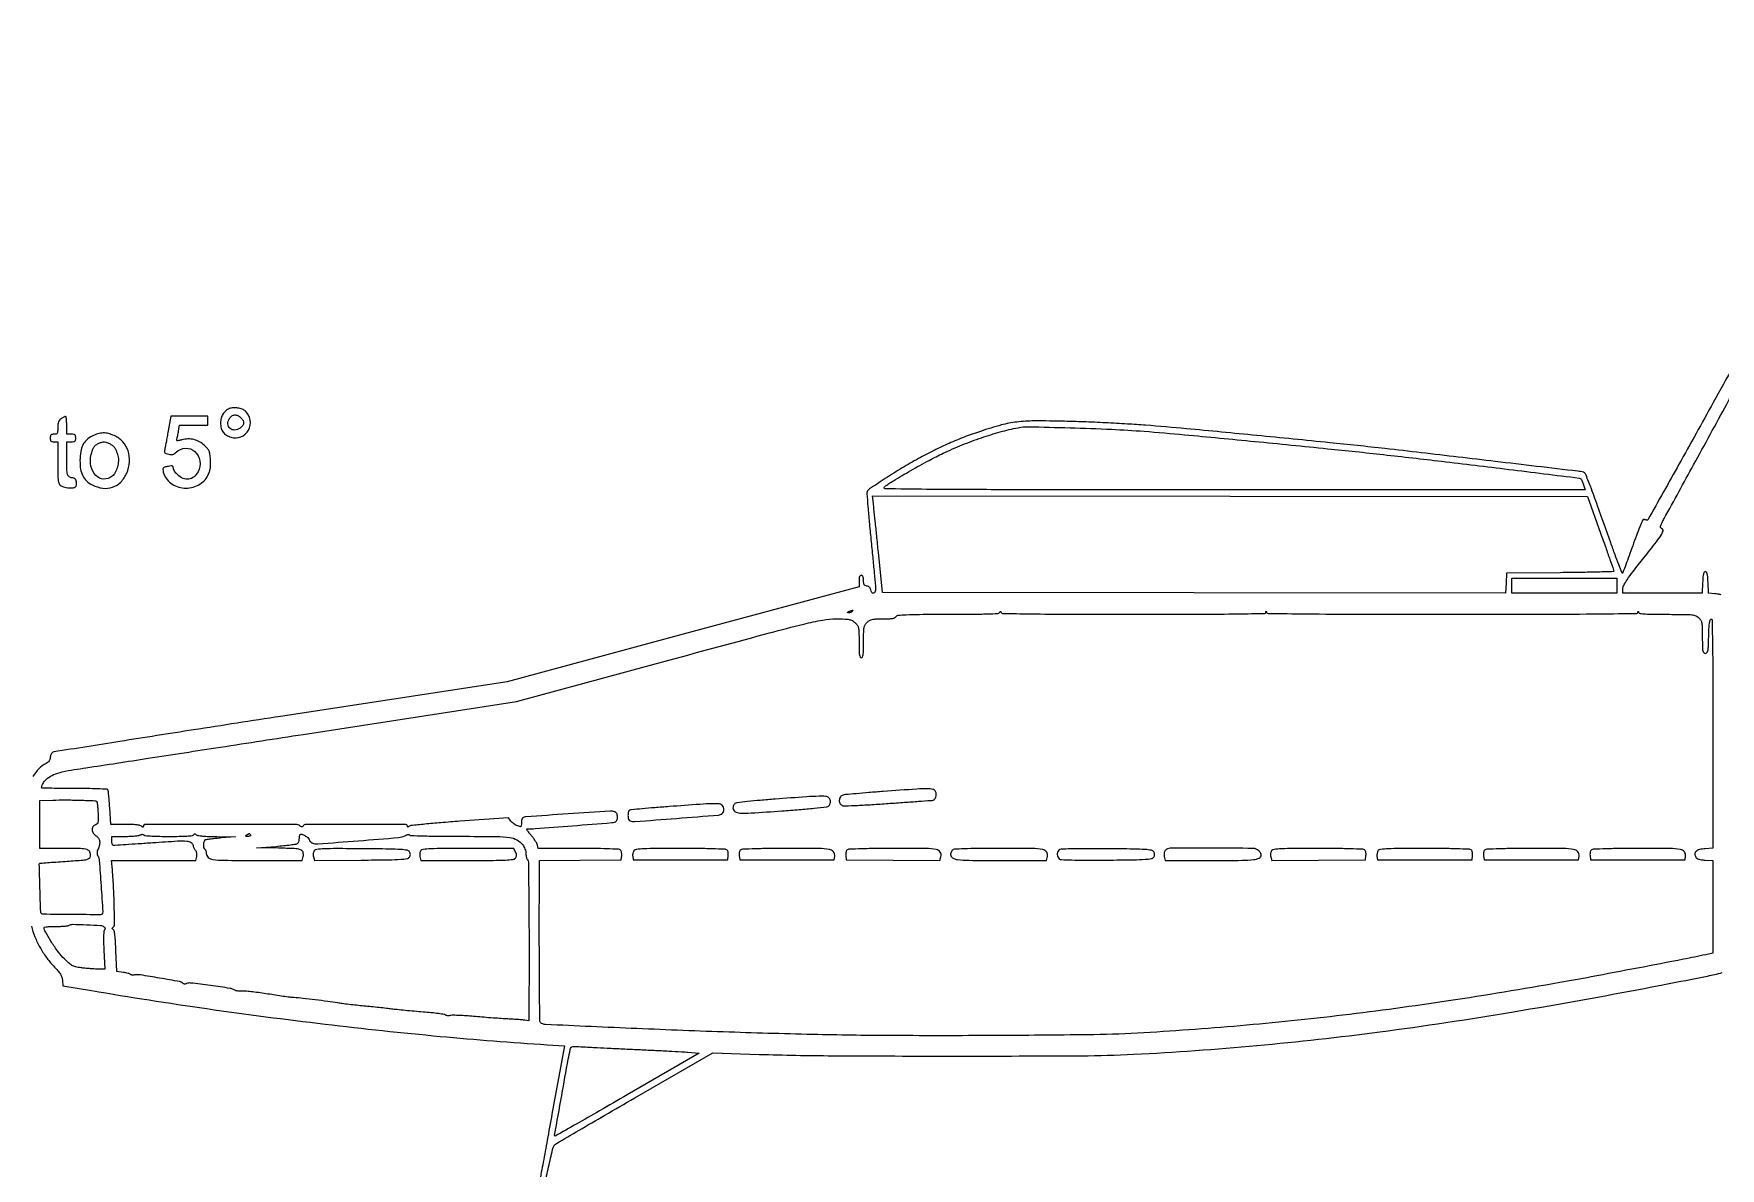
# Model space of a CAD drawing. Extents: x 56 to 1133, y 13 to 780.
# Drawn here: x 761.9 to 857, y 715.7 to 779.7 of the extents above; entities that cross this region are included whole.
import ezdxf

# ---------------------------------------------------------------- set-up
doc = ezdxf.new("R2010")
doc.units = 0
doc.header["$MEASUREMENT"] = 0

msp = doc.modelspace()

# ---------------------------------------------------------------- linework, layer by layer
for points in [[(1017.40694, 575.895877, -0.000001), (1070.584681, 576.252606, -0.000002), (1122.697079, 576.601864, -0.000762)], [(932.02633, 688.971428, 0.000018), (895.932329, 687.35495, 0.000001), (855.016472, 685.520999, 0.00389), (854.071752, 685.471285), (853.218205, 685.419706), (852.802752, 685.742593, 0.029501), (851.233334, 686.820198, 0.02615), (849.484859, 687.753762, 0.025463), (847.599187, 688.522758, 0.024437), (845.6193, 689.108069), (844.8579, 689.293248), (845.3232, 689.347002, -0.018391), (845.701455, 689.376656, -0.000011), (856.735476, 689.834143, -0.000142), (869.020101, 690.33973, -0.000086), (883.5201, 690.92987, 0.000031), (915.734638, 692.237406, 0.000116)], [(949.508039, 401.901185, -0.000001), (949.529232, 360.757398, -0.000095)], [(949.909968, 360.762414, -0.000001), (949.931161, 401.901185, -0.259795)], [(889.898022, 617.295255, 0.000005), (879.160027, 616.495422, 0.000006), (866.429746, 615.546889, 0.000005), (852.9372, 614.541247), (819.3087, 612.034449), (819.192828, 613.373002, -0.00437), (819.152603, 613.89027, -0.006866), (819.128034, 614.335397, -0.002433), (819.114091, 614.716819, -0.207157), (819.134968, 614.769568, -0.1794), (819.22083, 614.808985, -0.000001), (854.266873, 617.454773, -0.000007), (888.817591, 620.062598, -0.014541)], [(529.032925, 286.436984, -0.000002), (529.83462, 265.012438, -0.000004), (530.769888, 240.009811, -0.000003), (531.839084, 211.4154, 0.000001), (532.991169, 180.601107, 0.000001), (534.178651, 148.843697, 0.000001), (535.23949, 120.47627, 0.000003), (535.941746, 101.701946, 0.000115)], [(1130.14234, 577.288816, 0.000001), (1112.945079, 577.188951, 0.000111)], [(709.138363, 517.551959, 0.000072), (709.121796, 442.82444, 0.000019), (709.1172, 324.090018, -0.000009), (709.114218, 161.564965, -0.000147)], [(787.283956, 612.066652, -0.000003), (818.495633, 611.712747, -0.128867)], [(709.450724, 554.916273, 0.000002), (709.414274, 575.305401, 0.198447)], [(528.70788, 577.073614, 0.000003), (528.686579, 549.005158, 0.000159)], [(1130.319428, 549.297508, 0.000003), (1130.298148, 577.178284, 0.310328)], [(811.457516, 690.797751, -0.000023), (776.24206, 692.24018, -0.000005), (738.24719, 693.798592, -0.000834)], [(819.461704, 611.746638, -0.000005), (854.727234, 611.36384, -0.000007), (889.942947, 610.980699, -0.136758)], [(999.895262, 130.411957, -0.000016), (999.889323, 214.686923, -0.00001), (999.8874, 314.7966)], [(873.880478, 611.43081, -0.000126), (856.72339, 611.607522, -0.000113), (843.885248, 611.74588, -0.000188), (833.070889, 611.868944, -0.000002), (823.249833, 611.984443, -0.195857), (823.209278, 612.001522, -0.641151), (823.216169, 612.020117, -0.000002), (832.976516, 612.760134, -0.000205), (843.732125, 613.571132, -0.000123), (856.516777, 614.526706, 0.000032), (869.917437, 615.525876, 0.000038), (882.603858, 616.473561, 0.000033)], [(949.534419, 437.103757, -0.000003), (949.50785, 417.314747, -0.198562)], [(949.93135, 417.399347, -0.000003), (949.904781, 437.177782, -0.000198)], [(883.1394, 686.445843, 0.000014), (915.304651, 687.878093, 0.000063)], [(857.022983, 690.184946, 0.000007), (844.000706, 689.65054, 0.00449)], [(761.777637, 729.353912, 0.035215), (761.972507, 728.758908, 0.029675), (762.258657, 728.160797, 0.029571), (762.614925, 727.598421, 0.034206), (763.019603, 727.110295, -0.012443), (763.262817, 726.841621, -0.037221), (763.410014, 726.642431, -0.053786), (763.493857, 726.470852, -0.065923), (763.531965, 726.29669), (763.5573, 725.9949), (765.1647, 725.722114, 0.006429), (771.667506, 724.704389, 0.006044), (778.329695, 723.831356, 0.006184), (784.831296, 723.140603, 0.007859), (790.84797, 722.671787), (791.82804, 722.6109), (791.125852, 718.7616, -0.000075), (790.85637, 717.285585, -0.000124), (790.629002, 716.043032, -0.000001), (790.422038, 714.913582, -0.362074)], [(864.834375, 773.790117, 0.00004), (863.088241, 770.643757, 0.000681)], [(889.662207, 620.365286, 0.000005), (879.343089, 619.600119, 0.000095)], [(857.035127, 748.036961, 0.006945), (856.845123, 748.070656, 0.011596), (856.68429, 748.093064), (856.32828, 748.134274), (856.30359, 748.739387, 0.00888), (856.285648, 749.045534, 0.042317), (856.257597, 749.218383, 0.091671), (856.214982, 749.311724, 0.24463), (856.152, 749.3445, 0.246274), (856.088913, 749.31142, 0.090842), (856.046315, 749.216982, 0.04183), (856.018267, 749.041999, 0.008706), (856.000244, 748.73115), (855.975387, 748.1178), (853.737194, 748.1178), (851.499, 748.1178), (851.499, 748.373503, -0.126329), (851.548667, 748.566944, -0.023331), (851.742362, 748.88336, -0.015324), (852.081724, 749.352139, -0.00346), (852.688049, 750.126688, 0.002131), (853.389653, 751.018061, 0.021737), (853.662583, 751.401093, 0.061763), (853.76656, 751.615103, 0.328152), (853.729751, 751.731914, -0.050062), (853.650532, 751.80301, -0.178349), (853.625265, 751.865121, -0.109067), (853.64057, 751.947401, -0.013393), (853.716967, 752.114879, -0.011548), (853.828941, 752.331097, -0.000029), (855.490824, 755.365957, -0.000184), (857.366018, 758.786902, -0.000115), (859.566668, 762.7959)], [(906.26751, 692.192572, -0.000018), (888.8076, 691.4821, 0.000035), (871.633284, 690.782654, 0.000057)], [(858.876513, 763.0074, -0.000695), (856.598568, 758.872914, -0.001156), (854.665912, 755.395647, -0.000056), (852.917207, 752.267227, -0.332958), (852.860547, 752.24205, -0.000334), (852.818541, 752.251679, -0.000199), (852.768528, 752.2632, -0.000199), (852.718686, 752.274723, -0.000343), (852.677251, 752.28435, 0.362085), (852.629035, 752.26011, 0.003215), (852.457142, 751.857746, 0.008971), (852.26555, 751.377178, 0.005444), (852.055381, 750.802381, -0.001516), (851.848728, 750.223129, -0.002403), (851.667826, 749.728351, -0.000537), (851.506625, 749.295368, -0.10739), (851.481874, 749.256874, -0.540956), (851.456654, 749.262153, -0.000965), (851.270541, 749.740902, -0.004654), (851.061825, 750.296193, -0.002733), (850.821964, 750.964151, 0.001072), (850.080639, 753.050331, 0.006144), (849.67163, 754.150737, 0.004357), (849.389496, 754.863583, 0.255795), (849.284862, 754.948955, 0.016306), (848.956109, 754.998945, 0.000041), (844.310223, 755.550725, 0.00025), (840.135697, 756.04406, 0.001731), (838.0899, 756.277613, 0.002267), (834.975356, 756.607968, 0.001006), (830.862806, 757.016978, 0.00091), (826.892256, 757.396507, 0.004222), (824.5962, 757.592217, 0.004361), (823.569786, 757.661983, 0.002493), (822.329449, 757.729223, 0.00249), (821.081041, 757.78443, 0.004133), (820.0278, 757.817035, 0.006144), (818.306551, 757.834928, 0.029276), (817.324954, 757.775539, 0.036873), (816.463574, 757.607488, 0.013666), (815.280256, 757.249573, 0.010987), (814.373831, 756.925849, 0.012267), (813.515561, 756.573524, 0.012113), (812.666105, 756.175392, 0.010196), (811.786051, 755.713974, 0.009911), (810.870612, 755.186036, 0.00817), (809.915172, 754.587989, 0.003267), (809.027306, 754.003558, 0.155154), (808.894848, 753.837822, 0.110947), (808.88089, 753.74252, 0.000948), (808.938617, 752.998838, 0.003276), (809.01232, 752.143112, 0.002099), (809.108584, 751.150397, -0.000849), (809.208136, 750.149808, -0.001243), (809.292059, 749.268903, -0.000588), (809.36076, 748.518681, -0.022656), (809.368309, 748.35045, -0.09644), (809.336696, 748.188481, -0.263316), (809.248477, 748.118471, -0.298571), (809.153263, 748.161497, -0.106654), (809.099134, 748.30815, 0.071286), (809.07505, 748.390843, 0.090158), (809.0298, 748.4562, 0.090158), (808.964443, 748.50145, 0.071286), (808.88175, 748.525534, -0.069831), (808.785229, 748.553343, -0.153802), (808.728392, 748.603714, -0.1093), (808.699403, 748.690412, -0.026243), (808.6914, 748.842784, 0.026427), (808.684399, 748.975154, 0.076782), (808.661002, 749.063481, 0.129186), (808.620925, 749.114155, 0.162582), (808.5645, 749.133, 0.171577), (808.507054, 749.112689, 0.12941), (808.467108, 749.058327, 0.072048), (808.444248, 748.961775, 0.022162), (808.4376, 748.811865), (808.4376, 748.49073), (798.51825, 745.812509), (788.5989, 743.134289), (775.8243, 741.175655, 0.0005), (770.918689, 740.418488, 0.000823), (766.771175, 739.767086, 0.000054), (763.041642, 739.174625, 0.132137), (762.94395, 739.130951, 0.08953), (762.903393, 739.083677, 0.043831), (762.869264, 739.011718, 0.0416), (762.846017, 738.928405, 0.047275), (762.8382, 738.845914, -0.079738), (762.823125, 738.751985, -0.077439), (762.779367, 738.666446, -0.068935), (762.70649, 738.590544, -0.046432), (762.60555, 738.525091, 0.077151), (762.199964, 738.225329, 0.061133), (761.866111, 737.793568, 0.06071)], [(934.913496, 693.361716, -0.000014), (921.791289, 692.825595, -0.000025)], [(879.902699, 747.747837, 0.000108), (866.179858, 747.848128, 0.001646)], [(763.888676, 688.016028, 0.000012), (773.282863, 687.612654, 0.000028), (784.266682, 687.141919, 0.000019), (796.8051, 686.605755, -0.000025), (809.165938, 686.077046, -0.000041)], [(867.494661, 577.364799, 0.000005), (856.344487, 577.379916, 0.00021)], [(870.284006, 682.64441), (856.033315, 682.743876), (854.868056, 683.912469), (853.702797, 685.081062), (854.060248, 685.124389, -0.018793), (854.350852, 685.148576, -0.000011), (862.749698, 685.530438, -0.000146)], [(760.720166, 736.011957, -0.000056), (760.533939, 737.463616, -0.000925)], [(857.632878, 726.991511, -0.000565), (867.711494, 729.094197, -0.001193)], [(790.741401, 714.896521, -0.001237), (790.966127, 715.90294, -0.002119), (791.191295, 716.880439, -0.149488), (791.274472, 717.023243, -0.054054), (791.374179, 717.097262, -0.000192), (792.649812, 717.845037, -0.001029), (794.097187, 718.688744, -0.000646), (795.793265, 719.669825), (800.19583, 722.208865), (802.815065, 722.126078, 0.006471), (806.949746, 722.048936, 0.001472), (813.95701, 722.029531, 0.001164), (820.982716, 722.047121, 0.011653), (823.9194, 722.129772, 0.009897), (830.868129, 722.625603, 0.00984), (837.805167, 723.396748, 0.009033), (845.227271, 724.506759, 0.00609), (853.6563, 726.029259, 0.000473), (855.874569, 726.460071, 0.006484), (856.677841, 726.627704, 0.01408), (857.108886, 726.736328, 0.128292)], [(841.041806, 710.443439, 0.00004), (841.025167, 707.392518, 0.000837)]]:
    msp.add_lwpolyline(points, format="xyb")
for points in [[(763.45155, 757.958944, 0.064144), (763.358568, 757.874519, 0.086166), (763.300802, 757.77673, 0.066436), (763.270376, 757.646192, 0.024082), (763.2612, 757.455781, -0.01342), (763.255313, 757.236472, -0.11682), (763.227973, 757.143588, -0.20838), (763.16838, 757.09912, -0.05761), (763.0497, 757.0854, 0.045527), (762.942384, 757.075608, 0.152009), (762.8805, 757.0431, 0.152009), (762.847992, 756.981216, 0.045527), (762.8382, 756.8739, 0.045527), (762.847992, 756.766584, 0.152009), (762.8805, 756.7047, 0.152009), (762.942384, 756.672192, 0.045527), (763.0497, 756.6624), (763.2612, 756.6624), (763.2612, 755.488359, 0.006944), (763.273148, 754.628023, 0.088535), (763.338436, 754.313044, 0.205982), (763.497062, 754.155011, 0.064776), (763.828932, 754.071023, 0.038485), (764.096777, 754.059882, 0.143602), (764.255144, 754.112472, 0.211932), (764.324938, 754.227017, 0.094142), (764.314435, 754.407375, 0.048099), (764.277419, 754.511345, 0.100328), (764.226427, 754.5801, 0.112575), (764.156979, 754.618807, 0.071185), (764.06478, 754.632, -0.167052), (763.908893, 754.685578, -0.165638), (763.81822, 754.823851, -0.056621), (763.777408, 755.115587, -0.006468), (763.7688, 755.781019), (763.7688, 756.6624), (764.0226, 756.6624, 0.030103), (764.15911, 756.670626, 0.144586), (764.22987, 756.701175, 0.173074), (764.265692, 756.761853, 0.047675), (764.2764, 756.8739, 0.047675), (764.265692, 756.985947, 0.173074), (764.22987, 757.046625, 0.144586), (764.15911, 757.077174, 0.030103), (764.0226, 757.0854), (763.7688, 757.0854), (763.7688, 757.593, 0.011741), (763.764237, 757.787308, 0.019623), (763.750162, 757.950189, 0.014535), (763.730453, 758.076733, 0.381275), (763.70535, 758.096163, 0.092487), (763.669891, 758.086947, 0.014231), (763.604623, 758.054024, 0.015476), (763.52908, 758.010107, 0.012887)], [(769.48653, 757.27575, -0.000491), (769.426967, 756.943782, -0.000572), (769.369696, 756.628443, -0.000506), (769.320667, 756.361763, -0.003455), (769.295449, 756.230452, 0.0418), (769.281504, 756.107678, 0.17862), (769.304589, 756.038931, 0.148687), (769.369983, 755.994374, 0.026381), (769.515228, 755.957264, 0.038247), (769.650202, 755.940861, 0.075406), (769.757375, 755.952269, 0.081317), (769.851054, 755.993974, 0.051112), (769.944211, 756.069811, -0.187481), (770.463026, 756.298233, -0.196412), (770.987397, 756.110495, -0.174195), (771.271967, 755.582303, -0.157917), (771.170424, 754.968707, -0.099951), (770.943782, 754.686418, -0.136996), (770.648188, 754.553431, -0.136408), (770.325491, 754.592562, -0.098715), (770.022692, 754.794692, -0.026493), (769.928043, 754.89994, -0.028963), (769.848042, 755.011637, -0.030162), (769.791558, 755.11422, -0.111209), (769.7754, 755.185967, 0.099586), (769.761501, 755.255059, 0.215729), (769.722664, 755.291153, 0.11144), (769.647857, 755.298803, 0.019336), (769.506619, 755.276194, 0.014772), (769.288555, 755.225839, 0.148235), (769.20981, 755.177473, 0.21156), (769.185616, 755.101602, 0.03442), (769.213502, 754.945786, 0.175342), (769.628577, 754.329944, 0.140976), (770.383677, 754.053905, 0.136762), (771.18757, 754.218091, 0.163086), (771.725942, 754.768696, 0.027588), (771.815878, 754.984003, 0.044522), (771.865289, 755.176286, 0.04034), (771.882615, 755.387338, 0.018372), (771.872792, 755.664171, 0.016606), (771.84109, 755.963792, 0.066979), (771.791726, 756.140517, 0.078142), (771.701345, 756.284004, 0.027733), (771.531387, 756.458047, 0.059608), (771.250012, 756.660091, 0.065545), (770.937583, 756.782266, 0.065666), (770.604683, 756.819276, 0.060175), (770.263109, 756.770922, -0.009006), (770.078394, 756.725166, -0.100887), (770.003111, 756.72338, -0.331581), (769.974431, 756.753977, -0.099494), (769.980236, 756.821629, 0.014776), (769.99928, 756.894869, 0.004038), (770.024962, 757.011486, 0.00408), (770.051947, 757.144251, 0.00424), (770.076405, 757.27575), (770.13263, 757.593), (770.926915, 757.593), (771.7212, 757.593), (771.7212, 757.8468), (771.7212, 758.1006), (770.677447, 758.1006), (769.633693, 758.1006)], [(772.9479, 758.532162, 0.071614), (772.732378, 758.399653, 0.079672), (772.571942, 758.215824, 0.077341), (772.473736, 757.986218, 0.06253), (772.4403, 757.7199, 0.062572), (772.476216, 757.434025, 0.097021), (772.582573, 757.210089, 0.095387), (772.767127, 757.040297, 0.058764), (773.035475, 756.915218, 0.180669), (773.59119, 756.936739, 0.16996), (774.014, 757.317325, 0.165147), (774.114207, 757.887856, 0.172109), (773.843508, 758.390086, 0.096379), (773.666945, 758.496741, 0.048516), (773.414032, 758.562475, 0.048449), (773.152185, 758.578337, 0.093256)], [(773.5824, 758.016, -0.058952), (773.707694, 757.857079, -0.157448), (773.741242, 757.718511, -0.153463), (773.687676, 757.584145, -0.055151), (773.539094, 757.438124, -0.15014), (773.242859, 757.323748, -0.201379), (772.973222, 757.415213, -0.20594), (772.853569, 757.66929, -0.154707), (772.93785, 757.970234, -0.08896), (773.076624, 758.116978, -0.142188), (773.237352, 758.176263, -0.13627), (773.409881, 758.141292, -0.078798)], [(765.203776, 756.97965, 0.070193), (764.888772, 756.760792, 0.08941), (764.676422, 756.478589, 0.076767), (764.555528, 756.105683, 0.038645), (764.514406, 755.611493, 0.03977), (764.551043, 755.115481, 0.077572), (764.671018, 754.738427, 0.089846), (764.885244, 754.451959, 0.070724), (765.203776, 754.23015, 0.08314), (765.801283, 754.04456, 0.116974), (766.354577, 754.09875, 0.11965), (766.815807, 754.393531, 0.08966), (767.149933, 754.897887, 0.083475), (767.305182, 755.53313, 0.099364), (767.228416, 756.14431, 0.104461), (766.927878, 756.655847, 0.101639), (766.443521, 757.00815, 0.042745), (766.115199, 757.124599, 0.069708), (765.822149, 757.158807, 0.069334), (765.529871, 757.11121, 0.041819)], [(824.5116, 757.254037, -0.004266), (826.792915, 757.059607, -0.000913), (830.74891, 756.681136, -0.001012), (834.858087, 756.272038, -0.00221), (838.0053, 755.938214, -0.001914), (841.278559, 755.563692, -0.001237), (845.065298, 755.10622, -0.000067), (849.044965, 754.614905, -0.183814), (849.138912, 754.565212, -0.067992), (849.164636, 754.526366, -0.010469), (849.203149, 754.441991, -0.011523), (849.244456, 754.339825, -0.00978), (849.283453, 754.23015), (849.375198, 753.9552), (829.519749, 753.957081, -0.000107), (816.398591, 753.961144, -0.001984), (812.241198, 753.97982, -0.001934), (809.914101, 754.008511, -0.708236), (809.8758, 754.123267, -0.029944), (810.374721, 754.465034, -0.005253), (811.356718, 755.040691, -0.006085), (812.388581, 755.614548, -0.013968), (813.182234, 756.015142, -0.013662), (814.252739, 756.483198, -0.014006), (815.338436, 756.887957, -0.014523), (816.401875, 757.216678, -0.018237), (817.4052, 757.456135, -0.054784), (817.991518, 757.508073, -0.001831), (820.326497, 757.450225, -0.003931), (822.675152, 757.364949, -0.008084)], [(766.216149, 756.538629, -0.047147), (766.370472, 756.439392, -0.082644), (766.472618, 756.327565, -0.057669), (766.554695, 756.161928, -0.01343), (766.651899, 755.866624, -0.089065), (766.684722, 755.578613, -0.052693), (766.626211, 755.236681, -0.053244), (766.499734, 754.921079, -0.104563), (766.327095, 754.714406, -0.179206), (765.850276, 754.560684, -0.19227), (765.405303, 754.760831, -0.145056), (765.135598, 755.278749, -0.101914), (765.142952, 755.939969, -0.029714), (765.213295, 756.190565, -0.067534), (765.30183, 756.365755, -0.082033), (765.421354, 756.489884, -0.063962), (765.584763, 756.581901, -0.035224), (765.757604, 756.63816, -0.078332), (765.895123, 756.650282, -0.07381), (766.034759, 756.619675, -0.028537)], [(850.249018, 751.5018, -0.000823), (850.532442, 750.702723, -0.001319), (850.771438, 750.019631, -0.000225), (850.980967, 749.414777, -0.076647), (850.989713, 749.366719, -0.413445), (850.965423, 749.341011, -0.000419), (850.102472, 749.316135, -0.003226), (849.126557, 749.295121, -0.001933), (847.96695, 749.282119), (844.9425, 749.2599), (844.91748, 748.68865), (844.89246, 748.1174), (827.323354, 748.13875), (809.754249, 748.1601), (809.527314, 750.4443, 0.000291), (809.436648, 751.351522, 0.000371), (809.351929, 752.188037, 0.000288), (809.279959, 752.889428, 0.003113), (809.24893, 753.172825), (809.197481, 753.61715), (829.353745, 753.595825), (849.510009, 753.5745)], [(823.925535, 746.938888, 0.000578), (827.697799, 746.94325, 0.00288), (829.815708, 746.960349, 0.000748), (831.309355, 746.98325, 0.390517), (831.370879, 747.041894, -0.012742), (831.375619, 747.094279, -0.379622), (831.384777, 747.102466, -0.295369), (831.396579, 747.094891, -0.01014), (831.419253, 747.042078, 0.302265), (831.505529, 746.983246, 0.000403), (833.629864, 746.9607, 0.002039), (836.61052, 746.943624, 0.000413), (841.902974, 746.939257, 0.000409), (847.206934, 746.943593, 0.002051), (850.175979, 746.960629, 0.000382), (852.289398, 746.983043, 0.392057), (852.351679, 747.042078, -0.015881), (852.356479, 747.091602, -0.394113), (852.366171, 747.099626, -0.277307), (852.378682, 747.091061, -0.01149), (852.401029, 747.03915, 0.273514), (852.471921, 746.984888, 0.013436), (852.777497, 746.956553, 0.013197), (853.242338, 746.938322, 0.003202), (854.010976, 746.9334, -0.002093), (855.003658, 746.929245, -0.024724), (855.388529, 746.906971, -0.06836), (855.608453, 746.852276, -0.094882), (855.779064, 746.74305, -0.070793), (855.891227, 746.601705, -0.087107), (855.949771, 746.4441, -0.040247), (855.975103, 746.195224, -0.004845), (855.981338, 745.64325, 0.003547), (855.986185, 745.086279, 0.041713), (856.007634, 744.87071, 0.14796), (856.058455, 744.772214, 0.202883), (856.149229, 744.7338, 0.209513), (856.240769, 744.773919, 0.137327), (856.2939, 744.878063, 0.039857), (856.320972, 745.104243, 0.003535), (856.339579, 745.678657, -0.006355), (856.356233, 746.116447, -0.02021), (856.382883, 746.408021, -0.023671), (856.418014, 746.602302, -0.261784), (856.46925, 746.658607, -0.504777), (856.530228, 746.615578, -0.001236), (856.553619, 745.377568, -0.003472), (856.570759, 743.568934, -0.000633), (856.575, 740.219171), (856.575, 733.744642), (856.139563, 733.719071, 0.04326), (855.824059, 733.67296, 0.124427), (855.629206, 733.571722, 0.209306), (855.562179, 733.426106, 0.145777), (855.611246, 733.24935, 0.111789), (855.679213, 733.18105, 0.062), (855.786032, 733.130585, 0.044945), (855.936318, 733.095763, 0.019801), (856.139563, 733.075729), (856.575, 733.050158), (856.575, 730.438989), (856.575, 727.827821), (856.17315, 727.741957, -0.004721), (854.917941, 727.486121, -0.00067), (852.332867, 726.988201, -0.0008), (849.708095, 726.490636, -0.002524), (847.9458, 726.168689, -0.006488), (841.671954, 725.139021, -0.007688), (835.718542, 724.334522, -0.007949), (829.924682, 723.735375, -0.008016), (824.1309, 723.322657, -0.010778), (821.333746, 723.228841, -0.00184), (816.008886, 723.184687, -0.002157), (810.442009, 723.183035, -0.004516), (806.1111, 723.239555, -0.002834), (801.11159, 723.378319, -0.002514), (795.909933, 723.578389, -0.000312), (790.766294, 723.805349, -0.168859), (790.479937, 723.919486, -0.215329), (790.440594, 724.004648, -0.000219), (790.423213, 726.136968, -0.001793), (790.412532, 728.725209, -0.000738), (790.415814, 732.23279), (790.4178, 733.056281), (792.72315, 733.07879), (795.0285, 733.1013), (795.056424, 733.34592, 0.043008), (795.059217, 733.446723, 0.050883), (795.044039, 733.540807, 0.058144), (795.01394, 733.616655, 0.128667), (794.971824, 733.661875, 0.132807), (794.878884, 733.69072, 0.001546), (794.230277, 733.712635, 0.004573), (793.477418, 733.728852, 0.002954), (792.605421, 733.734505), (790.351543, 733.7358), (790.303198, 733.928419, 0.064515), (790.264896, 734.025794, 0.017145), (790.179221, 734.169407, 0.017095), (790.06965, 734.327398, 0.016849), (789.949035, 734.478319, -0.011022), (789.836791, 734.615457, -0.021348), (789.754351, 734.730649, -0.023344), (789.704022, 734.816193, -0.564595), (789.71573, 734.8356, 0.018987), (790.183387, 734.853365, 0.000488), (792.280414, 735.014979, 0.000176), (794.495046, 735.188618, 0.057246), (794.665554, 735.221935, 0.210141), (794.781585, 735.324028, 0.11347), (794.82181, 735.513699, 0.112036), (794.775287, 735.7037, 0.20276), (794.655629, 735.806015, 0.093254), (794.41032, 735.835933, 0.000515), (792.043866, 735.680379, 0.000404), (789.654411, 735.518899, 0.121921), (789.470567, 735.459821, 0.164087), (789.444256, 735.428067, 0.033881), (789.422565, 735.357682, 0.032277), (789.407585, 735.268636, 0.02554), (789.4026, 735.171101, -0.018758), (789.397049, 735.023179, -0.217842), (789.36976, 734.973699, -0.23293), (789.315704, 734.963856, -0.021437), (789.182585, 735.008037, -0.040722), (789.08755, 735.053327, -0.025148), (788.9837, 735.120834, -0.025148), (788.887159, 735.198421, -0.040742), (788.814488, 735.27456), (788.666407, 735.457433), (785.925453, 735.264357, 0.002662), (784.867188, 735.184146, 0.004178), (783.958591, 735.102764, 0.00121), (783.171318, 735.023687, 0.145938), (783.07875, 734.985381, -0.03112), (783.030364, 734.950841, -0.158135), (782.998651, 734.942943, -0.290296), (782.979735, 734.95687, -0.093037), (782.973, 734.992753, 0.413295), (782.881676, 735.084365, 0.000525), (780.06049, 735.090253, 0.000615), (777.252315, 735.089712, 0.259554), (777.089626, 734.998855, -0.09704), (777.059309, 734.966119, -0.157834), (777.023632, 734.954407, -0.124702), (776.981552, 734.964884, -0.050187), (776.932042, 734.998209, 0.174892), (776.669855, 735.092859, 0.000395), (772.448567, 735.090206, 0.000254), (768.179491, 735.081988, 0.413501), (768.0834, 734.985663, -0.060965), (768.078174, 734.942962, -0.350667), (768.061305, 734.930066, -0.172457), (768.032788, 734.940911, -0.020116), (767.98188, 734.98788, 0.150402), (767.89773, 735.032423, 0.019531), (767.694395, 735.06299, 0.01865), (767.41907, 735.083085, 0.008891), (767.063999, 735.0894), (766.247638, 735.0894), (766.190409, 736.031654, 0.003946), (766.165261, 736.397927, 0.00586), (766.136949, 736.718224, 0.002795), (766.108247, 736.989342, 0.111082), (766.088781, 737.045748, 0.248423), (766.039185, 737.074823, 0.001647), (765.52154, 737.095516, 0.005928), (764.922654, 737.110375, 0.00369), (764.220098, 737.114287, -0.0021), (763.51778, 737.115965, -0.003385), (762.919698, 737.123955, -0.00065), (762.39381, 737.135225, -0.193012), (762.354965, 737.151835, -0.266675), (762.346981, 737.181351, -0.024839), (762.370645, 737.25607, -0.026706), (762.410583, 737.348016, -0.017598), (762.465708, 737.449314, -0.098318), (762.689447, 737.699541, -0.061443), (763.031236, 737.896366, -0.044419), (763.517268, 738.052578, -0.018755), (764.1918, 738.178594, 0.001401), (764.850166, 738.278088, 0.000025), (768.350095, 738.817227, 0.000063), (772.429658, 739.446395, 0.000042), (777.100298, 740.167729), (789.120496, 742.025168), (797.715426, 744.352384, -0.000336), (803.389363, 745.884603, -0.005324), (805.324315, 746.383699, -0.015821), (806.389204, 746.610837, -0.045463), (807.141328, 746.676927, -0.006207), (807.633457, 746.669234, -0.041166), (807.877425, 746.642207, -0.076742), (808.043612, 746.582334, -0.055748), (808.20495, 746.469484, -0.056215), (808.340225, 746.32036, -0.104243), (808.406083, 746.171567, -0.047726), (808.43243, 745.940593, -0.004549), (808.4376, 745.372358, 0.004812), (808.442215, 744.892865, 0.030513), (808.461758, 744.649876, 0.072178), (808.49932, 744.521839, 0.293336), (808.5645, 744.48, 0.295525), (808.629862, 744.522329, 0.070415), (808.667543, 744.652969, 0.029951), (808.687469, 744.900482, 0.00471), (808.692862, 745.38945, -0.004845), (808.699097, 745.941424, -0.040247), (808.724429, 746.1903, -0.087107), (808.782973, 746.347905, -0.070793), (808.895136, 746.48925, -0.061554), (809.031751, 746.590057, -0.075227), (809.180056, 746.646316, -0.044335), (809.393156, 746.672833, -0.008796), (809.77777, 746.6796, 0.008624), (810.119777, 746.685499, 0.033689), (810.329962, 746.706981, 0.058092), (810.461628, 746.745592, 0.16633), (810.531668, 746.808393, -0.24571), (810.645985, 746.88308, -0.013202), (811.091531, 746.914517, -0.00975), (811.845526, 746.933025, -0.001275), (813.450651, 746.937027, 0.001749), (814.824986, 746.941757, 0.006831), (815.674172, 746.959252, 0.00398), (816.270828, 746.984458, 0.246583), (816.359268, 747.036717, -0.030341), (816.391488, 747.082403, -0.224993), (816.414779, 747.093749, -0.278747), (816.434825, 747.081922, -0.043108), (816.453924, 747.037727, 0.318498), (816.528437, 746.983128, 0.000614), (818.099649, 746.960412, 0.00269), (820.266508, 746.943405, 0.000617)], [(808.0569, 747.1026, -0.104092), (808.02645, 747.070627, -0.054947), (807.97795, 747.044598, -0.051224), (807.920157, 747.027952, -0.054957), (807.861557, 747.023946, -0.015651), (807.787907, 747.02932, -0.479221), (807.779171, 747.042864, -0.206801), (807.795896, 747.0616, -0.007086), (807.8877, 747.1026, -0.002683), (808.042354, 747.168076, -0.099104), (808.079739, 747.17556, -0.550582), (808.08879, 747.161258, -0.02781)], [(809.798232, 736.945153, 0.001566), (808.992439, 736.883127, 0.002271), (808.281373, 736.8229, 0.001149), (807.678467, 736.767678, 0.038086), (807.535182, 736.743116, 0.185096), (807.383434, 736.636615, 0.146286), (807.323267, 736.443674, 0.148448), (807.379165, 736.251437, 0.190553), (807.52815, 736.145862, 0.070764), (807.669479, 736.131881, 0.001557), (808.35842, 736.163458, 0.003513), (809.165785, 736.20867, 0.002363), (810.0873, 736.271146, -0.000292), (811.00269, 736.337014, -0.000457), (811.790455, 736.392512, -0.000116), (812.47932, 736.440249, -0.017229), (812.558873, 736.442995, 0.201042), (812.673972, 736.49123, 0.103684), (812.75979, 736.624963, 0.092276), (812.791066, 736.796967, 0.122414), (812.7522, 736.9506, 0.213304), (812.601615, 737.067251, 0.060229), (812.299814, 737.103173, 0.017019), (811.691832, 737.08135, 0.000945)], [(765.459443, 736.38444, -0.177584), (765.476768, 736.35106, -0.004369), (765.497507, 736.176857, -0.00893), (765.516629, 735.969371, -0.005896), (765.531528, 735.730332, -0.006299), (765.545609, 735.358567, -0.060813), (765.530454, 735.201545, -0.160028), (765.480973, 735.118064, -0.116168), (765.384834, 735.067145, 0.18645), (765.249298, 734.969472, 0.159309), (765.203483, 734.798433, 0.127574), (765.265765, 734.602668, 0.107653), (765.4185, 734.44712, -0.0983), (765.554591, 734.313561, -0.112814), (765.621033, 734.144338, -0.093928), (765.61323, 733.938276, -0.050637), (765.531491, 733.696758, 0.036078), (765.488872, 733.581931, 0.072119), (765.475454, 733.486229, 0.076195), (765.490014, 733.394129, 0.044557), (765.533398, 733.290927, -0.103372), (765.60025, 733.059306, -0.00151), (765.70332, 731.62942, -0.000871), (765.802403, 730.15711, -0.203458), (765.758469, 730.031305, -0.21325), (765.677193, 729.995672, -0.000334), (764.051475, 730.008191, -0.000355), (762.428566, 730.022923, -0.196253), (762.340447, 730.059906, -0.190936), (762.299677, 730.154092, -0.000584), (762.259456, 731.49349, -0.000425), (762.221567, 732.846243, -0.320712), (762.258455, 732.900916, -0.07061), (762.283051, 732.906302, -0.000136), (762.689579, 732.936566, -0.00098), (763.1469, 732.969585, -0.000607), (763.6842, 733.006666, 0.002067), (764.585256, 733.071496, 0.031201), (764.896204, 733.11479, 0.115949), (765.041404, 733.181662, 0.194269), (765.107744, 733.296307, 0.148564), (765.0711, 733.532142, 0.213129), (764.911851, 733.666739, 0.0646), (764.53598, 733.724587, 0.005922), (763.589241, 733.7358), (762.246, 733.7358), (762.246, 735.086106), (762.246, 736.436413), (762.98625, 736.460856, -0.010029), (763.684409, 736.469899, -0.005946), (764.51687, 736.454083, -0.001533), (765.359284, 736.425469, -0.17772)], [(797.7357, 736.093257, 0.001366), (796.917424, 736.029474, 0.002112), (796.210917, 735.969457, 0.000644), (795.598204, 735.914006, 0.065638), (795.51495, 735.895158, 0.252406), (795.433976, 735.803316, 0.061369), (795.411943, 735.595309, 0.061042), (795.441104, 735.386857, 0.24034), (795.525215, 735.29337, 0.110583), (795.804875, 735.252209, 0.000819), (798.147514, 735.430061, 0.000615), (800.520097, 735.617033, 0.154423), (800.713863, 735.695844, 0.115042), (800.790676, 735.797097, 0.10101), (800.819507, 735.926892, 0.098378), (800.795349, 736.060497, 0.10296), (800.72208, 736.17228, 0.181367), (800.559455, 736.246188, 0.02355), (800.171618, 736.254193, 0.011115), (799.467843, 736.219904, 0.001037)], [(803.706636, 736.51468, 0.003601), (802.867615, 736.446317, 0.0057), (802.149785, 736.374366, 0.002235), (801.540628, 736.303527, 0.144106), (801.443586, 736.261755, 0.066375), (801.40056, 736.215152, 0.04448), (801.364214, 736.152264, 0.044368), (801.339456, 736.083691, 0.06454), (801.3312, 736.02, 0.258766), (801.440226, 735.82344, 0.124796), (801.723196, 735.732908, 0.030994), (802.349696, 735.733304, 0.002197), (804.093961, 735.850332, 0.003024), (805.067705, 735.925884, 0.004713), (805.905527, 736.003949, 0.001513), (806.627951, 736.080347, 0.147132), (806.72213, 736.120228, 0.116432), (806.797991, 736.220799, 0.100497), (806.826161, 736.350348, 0.097605), (806.801759, 736.483835, 0.10286), (806.72868, 736.59528, 0.181435), (806.566789, 736.668829, 0.023537), (806.18056, 736.676709, 0.010886), (805.475575, 736.642536, 0.000973)], [(769.533527, 734.4126, 0.004714), (770.115304, 734.418085, 0.011822), (770.539286, 734.436113, 0.008315), (770.854291, 734.462246, 0.233569), (770.922056, 734.504571, -0.075363), (770.953639, 734.541765, -0.181024), (770.986976, 734.554243, -0.150038), (771.02481, 734.542628, -0.047458), (771.070869, 734.504571, 0.165927), (771.151295, 734.46507, 0.00944), (771.430051, 734.43462, 0.012709), (771.786454, 734.411597, 0.006935), (772.22457, 734.400544), (773.2863, 734.388489), (772.501651, 734.32419, 0.004405), (772.192021, 734.296069, 0.00584), (771.910832, 734.264711, 0.004254), (771.676306, 734.233753, 0.056724), (771.592201, 734.212001, 0.210353), (771.50907, 734.129587, 0.07456), (771.470655, 733.962679, 0.074145), (771.482814, 733.790834, 0.202335), (771.552, 733.6935, -0.123387), (771.584495, 733.660101, -0.047457), (771.611749, 733.600882, -0.0433), (771.630345, 733.528031, -0.040867), (771.6366, 733.451627, 0.222979), (771.740899, 733.229379, 0.139461), (772.008684, 733.111043, 0.032763), (772.617019, 733.066272, 0.00199), (774.443708, 733.059), (777.047776, 733.059), (777.101135, 733.271599, 0.142322), (777.092131, 733.515909, 0.234582), (776.949794, 733.659671, 0.072863), (776.590165, 733.726629, 0.007186), (775.708191, 733.748011), (774.4707, 733.760223), (775.5705, 733.853761, 0.004992), (775.999553, 733.894571, 0.007187), (776.378298, 733.939928, 0.004119), (776.695469, 733.985207, 0.106494), (776.77605, 734.015743, 0.103131), (776.816592, 734.055845, 0.05008), (776.850736, 734.1206, 0.046688), (776.873964, 734.197917, 0.049676), (776.8818, 734.276593, -0.022136), (776.885214, 734.353661, -0.025909), (776.895451, 734.426131, -0.026199), (776.910269, 734.485517, -0.122732), (776.928272, 734.515472, -0.286931), (777.018661, 734.536307, -0.045182), (777.192817, 734.457989, -0.046348), (777.35901, 734.342934, -0.140815), (777.435048, 734.230065, 0.058726), (777.461238, 734.173015, 0.044415), (777.502233, 734.117546, 0.045386), (777.550908, 734.071756, 0.074573), (777.600019, 734.043945, 0.110319), (777.93083, 733.995077, 0.001218), (780.207434, 734.167346, 0.001334), (782.470664, 734.350221, 0.099211), (782.82306, 734.451963, -0.031996), (782.915761, 734.492792, -0.049328), (783.000518, 734.514645, -0.062851), (783.066803, 734.516515, -0.234117), (783.101216, 734.495071, 0.251914), (783.156769, 734.462992, 0.000885), (783.949271, 734.440531, 0.004241), (784.867941, 734.423918, 0.002423), (785.977611, 734.418643, -0.002319), (788.007111, 734.409418, -0.031842), (788.741472, 734.355829, -0.094419), (789.153769, 734.217003, -0.098116), (789.47973, 733.937581, -0.048262), (789.547398, 733.832027, -0.03229), (789.604503, 733.7003, -0.032504), (789.643598, 733.564097, -0.053685), (789.6564, 733.445211, 0.029029), (789.662722, 733.336409, 0.030506), (789.681604, 733.230893, 0.032037), (789.709124, 733.142593, 0.105192), (789.742202, 733.091638, -0.195747), (789.796313, 732.963221, -0.000501), (789.818571, 730.973294, -0.002439), (789.832093, 728.424768, -0.00082), (789.827585, 724.706865), (789.8256, 724.01103), (789.59295, 724.048807, 0.01833), (789.456702, 724.065832, 0.003023), (789.192554, 724.087437, 0.003319), (788.88136, 724.108921, 0.002927), (788.5566, 724.127268, -0.004026), (788.174455, 724.1497, -0.001899), (787.681397, 724.184509, -0.001881), (787.165384, 724.224862, -0.002653), (786.705786, 724.264999, 0.005867), (786.287944, 724.298784, 0.007282), (785.898494, 724.319984, 0.00607), (785.571874, 724.329026, 0.053283), (785.427974, 724.315905, -0.033848), (785.334099, 724.303658, -0.037684), (785.24278, 724.304871, -0.040859), (785.166333, 724.318016, -0.130033), (785.121487, 724.343135, 0.156838), (785.056294, 724.375276, 0.003819), (784.720045, 724.422411, 0.007943), (784.320673, 724.468844, 0.005276), (783.8613, 724.509981, -0.002333), (783.364414, 724.55153, -0.002108), (782.850859, 724.599069, -0.00211), (782.391174, 724.645536, -0.006722), (782.0847, 724.681995, 0.00449), (781.790476, 724.718331, 0.00172), (781.380669, 724.76378, 0.001703), (780.935476, 724.810069, 0.002094), (780.5196, 724.850121, -0.003249), (780.109895, 724.890534, -0.002869), (779.683382, 724.937883, -0.002882), (779.299463, 724.984979, -0.008743), (779.0391, 725.023081, 0.006827), (778.48578, 725.106222, 0.003331), (777.777881, 725.197926, 0.003283), (777.083472, 725.278558, 0.008699), (776.5857, 725.324298, -0.012551), (776.355973, 725.347193, -0.003016), (775.976316, 725.397009, -0.003095), (775.541088, 725.459536, -0.003064), (775.1052, 725.527649, 0.005987), (774.675267, 725.592258, 0.006614), (774.257923, 725.644258, 0.006189), (773.900739, 725.679502, 0.03342), (773.705851, 725.683237, -0.022362), (773.565924, 725.682826, -0.023158), (773.428157, 725.694993, -0.02365), (773.310457, 725.716615, -0.085588), (773.240551, 725.746149, 0.105901), (772.975514, 725.845753, 0.003624), (771.870935, 726.002785, 0.002845), (770.74419, 726.148124, 0.146097), (770.52861, 726.111662, -0.071169), (770.470198, 726.092589, -0.066791), (770.407466, 726.090072, -0.070757), (770.34979, 726.103853, -0.102752), (770.306171, 726.132469, 0.152174), (770.12828, 726.225844, 0.00248), (769.006392, 726.425797, 0.003898), (767.919707, 726.605204, 0.083304), (767.594931, 726.601826, -0.03316), (767.51841, 726.593349, -0.042341), (767.447543, 726.596228, -0.048005), (767.391428, 726.608845, -0.176839), (767.363321, 726.630984, 0.168687), (767.329284, 726.658677, 0.016451), (767.226957, 726.692119, 0.019384), (767.098739, 726.724068, 0.014149), (766.954208, 726.749942), (766.584335, 726.805408), (766.540512, 727.953868, 0.005572), (766.515031, 728.470473, 0.015213), (766.481843, 728.834757, 0.014273), (766.442873, 729.092921, 0.212844), (766.392712, 729.166589, -0.040883), (766.345085, 729.201703, -0.212813), (766.331676, 729.230603, -0.218428), (766.344356, 729.259378, -0.043041), (766.390797, 729.293927, 0.261055), (766.459327, 729.417452, 0.002835), (766.449443, 730.418647, 0.008914), (766.413828, 731.485606, 0.009443), (766.340498, 732.53025), (766.293333, 733.059), (768.667255, 733.059), (771.041176, 733.059), (771.094535, 733.271599, 0.051571), (771.108203, 733.366622, 0.051499), (771.102146, 733.462478, 0.054499), (771.077583, 733.549565, 0.077387), (771.036405, 733.618533, -0.033166), (770.992325, 733.679447, -0.025181), (770.952086, 733.751426, -0.02572), (770.921108, 733.823097, -0.052755), (770.905921, 733.882292, 0.223932), (770.792009, 734.053783, 0.118747), (770.543546, 734.132685, 0.03255), (770.021817, 734.135829, 0.002471), (768.613357, 734.045573, -0.000414), (767.802719, 733.990278, -0.000642), (767.102659, 733.944012, -0.000186), (766.493585, 733.904771, -0.020815), (766.41255, 733.90296, -0.209917), (766.370976, 733.922184, -0.083167), (766.336932, 733.976737, -0.060937), (766.314254, 734.058606, -0.037145), (766.3068, 734.1588), (766.3068, 734.4126), (767.04705, 734.413895, 0.009925), (767.339763, 734.420219, 0.012964), (767.606921, 734.438246, 0.010564), (767.827431, 734.46359, 0.107465), (767.913493, 734.494973, -0.057715), (767.971815, 734.523036, -0.08506), (768.027769, 734.532264, -0.096768), (768.078231, 734.522078, -0.098638), (768.120763, 734.493677, 0.179756), (768.192005, 734.461031, 0.004161), (768.567802, 734.436325, 0.008696), (769.015408, 734.418441, 0.005636)], [(774.1323, 734.4972, -0.229941), (774.135573, 734.465084, -0.175006), (774.112553, 734.437586, -0.092833), (774.061281, 734.419323, -0.040942), (773.989243, 734.413895, -0.011265), (773.886128, 734.416903, -0.210879), (773.857803, 734.431197, -0.418214), (773.860145, 734.453536, -0.025105), (773.9208, 734.4972, -0.006588), (774.026444, 734.563515, -0.137706), (774.062004, 734.573499, -0.235263), (774.089447, 734.559829, -0.023248)], [(777.729713, 733.611205, 0.083655), (777.691723, 733.545737, 0.052097), (777.669301, 733.459646, 0.04892), (777.664242, 733.364141, 0.050308), (777.677967, 733.270396), (777.731627, 733.056595), (780.36428, 733.078947, 0.001231), (781.937002, 733.096172, 0.012254), (782.595684, 733.121162, 0.024754), (782.958216, 733.16191, 0.21492), (783.090284, 733.24935, 0.05161), (783.128633, 733.326861, 0.089314), (783.141334, 733.3974, 0.089314), (783.128633, 733.467939, 0.05161), (783.090285, 733.54545, 0.213944), (782.959034, 733.632703, 0.025388), (782.603102, 733.6736, 0.012482), (781.956237, 733.698628, 0.001262), (780.416027, 733.715856, 0.001465), (778.97539, 733.724114, 0.010435), (778.277723, 733.711507, 0.015336), (777.863942, 733.682659, 0.196938)], [(783.735312, 733.609999, 0.084755), (783.697975, 733.545332, 0.051243), (783.675856, 733.459467, 0.048233), (783.670776, 733.364303, 0.050754), (783.684265, 733.271599), (783.737624, 733.059), (786.348253, 733.059, 0.001456), (787.807928, 733.063249, 0.010438), (788.512643, 733.082068, 0.0155), (788.929745, 733.114908, 0.194525), (789.066279, 733.188405, 0.064112), (789.112964, 733.2621, 0.100504), (789.130465, 733.334784, 0.083206), (789.119552, 733.418213, 0.032867), (789.078452, 733.526805), (788.983227, 733.7358), (786.411473, 733.7358, 0.001531), (784.996183, 733.731466, 0.010212), (784.291665, 733.712757, 0.014104), (783.867887, 733.680837, 0.19613)], [(795.751465, 733.613557, 0.074494), (795.714586, 733.55259, 0.041702), (795.687934, 733.469939, 0.040508), (795.674552, 733.379946, 0.051913), (795.677656, 733.296307), (795.7053, 733.1013), (798.3702, 733.1013), (801.0351, 733.1013), (801.063024, 733.34592, 0.043008), (801.065817, 733.446723, 0.050883), (801.050639, 733.540807, 0.058144), (801.02054, 733.616655, 0.128667), (800.978424, 733.661875, 0.133835), (800.884653, 733.69077, 0.001275), (800.162672, 733.712635, 0.004145), (799.328262, 733.728854, 0.002657), (798.359409, 733.734505, 0.00163), (797.002623, 733.730783, 0.010085), (796.305753, 733.712539, 0.013012), (795.879676, 733.681652, 0.197428)], [(801.768576, 733.661875, 0.128667), (801.72646, 733.616655, 0.058144), (801.696361, 733.540807, 0.050883), (801.681183, 733.446723, 0.043008), (801.683976, 733.34592), (801.7119, 733.1013), (804.3768, 733.1013), (807.0417, 733.1013), (807.069344, 733.296307, 0.21119), (806.999628, 733.542979, 0.181226), (806.763881, 733.678124, 0.038453), (806.184186, 733.727575, 0.002187), (804.387591, 733.734505, 0.002657), (803.418738, 733.728854, 0.004145), (802.584328, 733.712635, 0.001275), (801.862347, 733.69077, 0.133835)], [(807.775176, 733.661875, 0.128667), (807.73306, 733.616655, 0.058144), (807.702961, 733.540807, 0.050883), (807.687783, 733.446723, 0.043008), (807.690576, 733.34592), (807.7185, 733.1013), (810.360336, 733.078947), (813.002173, 733.056595), (813.055833, 733.270396, 0.21003), (813.011869, 733.529406, 0.206874), (812.790914, 733.674367, 0.041022), (812.210378, 733.727129, 0.002289), (810.394191, 733.734505, 0.002657), (809.425338, 733.728854, 0.004145), (808.590928, 733.712635, 0.001275), (807.868947, 733.69077, 0.133835)], [(813.69972, 733.63428, 0.056383), (813.66085, 733.585493, 0.038823), (813.628021, 733.522819, 0.039117), (813.6056, 733.456647, 0.062206), (813.5982, 733.3974, 0.262597), (813.705408, 733.207345, 0.106305), (813.996591, 733.107027, 0.027986), (814.634481, 733.066136, 0.002015), (816.405308, 733.059), (819.009376, 733.059), (819.062735, 733.271599, 0.213415), (819.017131, 733.530107, 0.204251), (818.792722, 733.674802, 0.040229), (818.203636, 733.727562, 0.002227), (816.354261, 733.7358, 0.002015), (815.124885, 733.730845, 0.007541), (814.352587, 733.712968, 0.005546), (813.815679, 733.686468, 0.183259)], [(819.707516, 733.635476, 0.102406), (819.632865, 733.521855, 0.101487), (819.609132, 733.387562, 0.103335), (819.640224, 733.256724, 0.110149), (819.720733, 733.152702, 0.162962), (819.843519, 733.105129, 0.004748), (820.407921, 733.084202, 0.006974), (821.197652, 733.073446, 0.002105), (822.397601, 733.078893, 0.001274), (823.92524, 733.096152, 0.012572), (824.567555, 733.121208, 0.025636), (824.920956, 733.162169, 0.213557), (825.051886, 733.24935, 0.051611), (825.090233, 733.32686, 0.089312), (825.102934, 733.3974, 0.089312), (825.090233, 733.46794, 0.05161), (825.051885, 733.54545, 0.213814), (824.920742, 733.632678, 0.025472), (824.565673, 733.673593, 0.012513), (823.920354, 733.698624, 0.001266), (822.384384, 733.715846, 0.00191), (821.119951, 733.721993, 0.007764), (820.350621, 733.710847, 0.006192), (819.82647, 733.688611, 0.184713)], [(825.696912, 733.609999, 0.084755), (825.659575, 733.545332, 0.051243), (825.637456, 733.459467, 0.048233), (825.632376, 733.364303, 0.050754), (825.645865, 733.271599), (825.699224, 733.059), (828.303292, 733.059, 0.002042), (830.03463, 733.066071, 0.025194), (830.69291, 733.104655, 0.086201), (831.002886, 733.194093, 0.286991), (831.1104, 733.365977, 0.092765), (831.101199, 733.415144, 0.03537), (831.071348, 733.478435, 0.033525), (831.028331, 733.544315, 0.034996), (830.977457, 733.602857, 0.196148), (830.655994, 733.738021, 0.002323), (828.32464, 733.752005, 0.002141), (825.982019, 733.745143, 0.221222)], [(831.703512, 733.609999, 0.084756), (831.666065, 733.545142, 0.051591), (831.643993, 733.459208, 0.048438), (831.639072, 733.363796, 0.0502), (831.652767, 733.270396), (831.706427, 733.056595), (834.348264, 733.078947), (836.9901, 733.1013), (837.018024, 733.34592, 0.043008), (837.020817, 733.446723, 0.050883), (837.005639, 733.540807, 0.058144), (836.97554, 733.616655, 0.128667), (836.933424, 733.661875, 0.133835), (836.839653, 733.69077, 0.001275), (836.117672, 733.712635, 0.004145), (835.283262, 733.728854, 0.002657), (834.314409, 733.734505, 0.001577), (832.93606, 733.730869, 0.010465), (832.248455, 733.712491, 0.014658), (831.835229, 733.680624, 0.195379)], [(837.713065, 733.613557, 0.074494), (837.676186, 733.55259, 0.041702), (837.649534, 733.469939, 0.040508), (837.636152, 733.379946, 0.051913), (837.639256, 733.296307), (837.6669, 733.1013), (840.3318, 733.1013), (842.9967, 733.1013), (843.024624, 733.34592, 0.043008), (843.027417, 733.446723, 0.050883), (843.012239, 733.540807, 0.058144), (842.98214, 733.616655, 0.128667), (842.940024, 733.661875, 0.133835), (842.846253, 733.69077, 0.001275), (842.124272, 733.712635, 0.004145), (841.289862, 733.728854, 0.002657), (840.321009, 733.734505, 0.00163), (838.964223, 733.730783, 0.010085), (838.267353, 733.712539, 0.013012), (837.841276, 733.681652, 0.197428)], [(843.730176, 733.661875, 0.128667), (843.68806, 733.616655, 0.058144), (843.657961, 733.540807, 0.050883), (843.642783, 733.446723, 0.043008), (843.645576, 733.34592), (843.6735, 733.1013), (846.3384, 733.1013), (849.0033, 733.1013), (849.030944, 733.296307, 0.21119), (848.961228, 733.542979, 0.181226), (848.725481, 733.678124, 0.038453), (848.145786, 733.727575, 0.002187), (846.349191, 733.734505, 0.002657), (845.380338, 733.728854, 0.004145), (844.545928, 733.712635, 0.001275), (843.823947, 733.69077, 0.133835)], [(849.736776, 733.661875, 0.128667), (849.69466, 733.616655, 0.058144), (849.664561, 733.540807, 0.050883), (849.649383, 733.446723, 0.043008), (849.652176, 733.34592), (849.6801, 733.1013), (852.345, 733.1013), (855.0099, 733.1013), (855.037544, 733.296307, 0.21119), (854.967828, 733.542979, 0.181226), (854.732081, 733.678124, 0.038453), (854.152386, 733.727575, 0.002187), (852.355791, 733.734505, 0.002657), (851.386938, 733.728854, 0.004145), (850.552528, 733.712635, 0.001275), (849.830547, 733.69077, 0.133835)], [(765.866235, 729.315196, -0.062146), (765.907528, 729.271637, -0.119053), (765.926071, 729.227483, -0.138699), (765.921091, 729.18439, -0.098999), (765.894005, 729.143765, 0.182614), (765.860898, 729.070449, 0.008321), (765.847948, 728.790703, 0.012089), (765.84601, 728.434624, 0.006423), (765.859936, 727.993849), (765.907434, 726.9255), (765.493767, 726.932798, -0.010151), (765.299128, 726.940186, -0.005028), (765.052507, 726.957055, -0.004988), (764.797015, 726.979681, -0.007281), (764.5725, 727.005129, -0.023726), (764.260599, 727.060234, -0.076031), (764.064649, 727.137158, -0.058583), (763.874635, 727.279485, -0.010195), (763.555578, 727.595309, -0.034866), (763.227627, 727.98435, -0.017958), (762.870533, 728.5122, -0.013652), (762.564381, 729.032844, -0.126738), (762.4998, 729.283532, -0.383041), (762.518926, 729.304834, -0.006216), (762.692397, 729.321392, -0.012598), (762.904056, 729.333582, -0.00759), (763.15545, 729.337895, 0.008749), (763.413679, 729.342925, 0.011772), (763.647115, 729.357068, 0.008955), (763.839979, 729.376803, 0.112497), (763.908502, 729.401345, -0.148407), (764.109344, 729.457648, -0.005658), (764.894051, 729.43201, -0.005456), (765.68024, 729.388814, -0.156807)], [(796.0014, 722.39652, -0.001191), (796.873859, 722.355776, -0.001345), (797.711378, 722.312404, -0.001227), (798.423374, 722.27186, -0.007373), (798.7932, 722.244411), (799.4277, 722.1879), (795.368971, 719.845229, -0.000613), (793.811063, 718.948557, -0.001019), (792.495904, 718.197307, -0.000043), (791.308243, 717.52223, -0.337554), (791.287809, 717.524991, -0.245148), (791.275709, 717.563483, -0.000041), (791.676274, 719.81184, -0.000515), (792.043429, 721.859483, -0.014376), (792.155036, 722.390402, -0.108679), (792.211263, 722.506072, -0.184171), (792.302569, 722.560502, -0.055288), (792.484353, 722.571941, -0.003436), (793.023912, 722.542511, 0.002516), (793.474747, 722.517088, 0.000576), (794.236877, 722.478839, 0.000596), (795.115326, 722.436817, 0.000581)]]:
    msp.add_lwpolyline(points, format="xyb", close=True)
msp.add_lwpolyline([(851.1606, 748.5408), (851.1606, 748.1178), (848.1996, 748.1178), (845.2386, 748.1178), (845.2386, 748.5408), (845.2386, 748.9638), (848.1996, 748.9638), (851.1606, 748.9638)], close=True)

doc.saveas('drawing.dxf')
